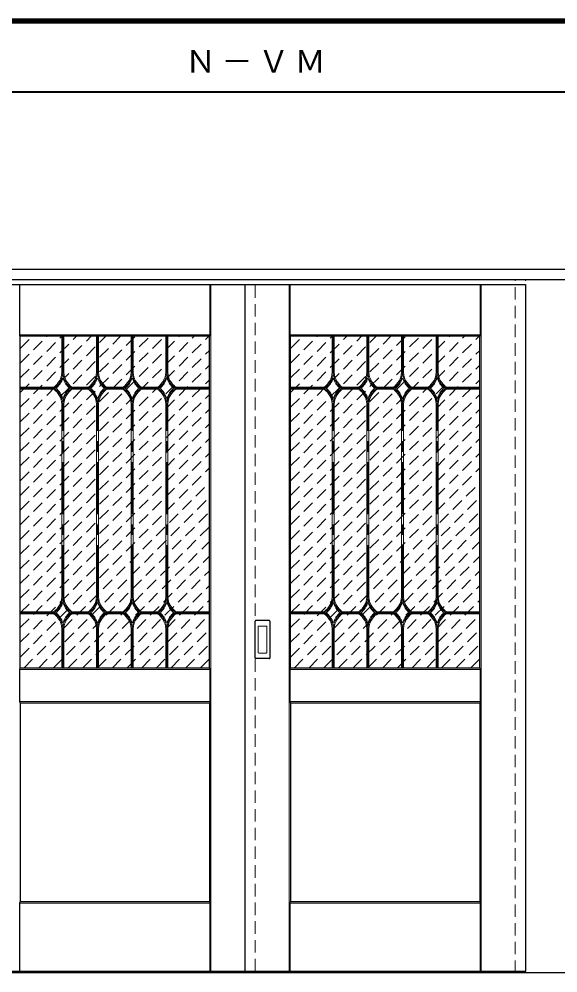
# Model space of a CAD drawing. Units: millimetres, scale not verified. Extents: x -6000 to 5700, y -4307 to 4260.
# Drawn here: x -3376 to -1822, y 1421 to 4175 of the extents above; entities that cross this region are included whole.
import ezdxf

# ---------------------------------------------------------------- set-up
doc = ezdxf.new("R2010")
doc.units = ezdxf.units.MM
doc.header["$LTSCALE"] = 30
doc.linetypes.add('CHAIN1', pattern=[8, 5, -1, 1, -1])
doc.linetypes.add('DASHED1', pattern=[1.8, 1.2, -0.6])
for name, color, linetype, lineweight in [('0-2_扉', 3, 'Continuous', 25), ('0-3_仕上げ', 4, 'Continuous', 9), ('0-4_枠', 3, 'Continuous', 25), ('0-6_引手', 3, 'Continuous', 25), ('0-C_ハッチ', 4, 'DASHED1', 9), ('F-1_枠', 6, 'Continuous', 40)]:
    doc.layers.add(name, color=color, linetype=linetype, lineweight=lineweight)
doc.layers.add('0-A_文字', color=7, linetype='Continuous')
doc.styles.add('ＭＳ ゴシック', font='')
doc.styles.get('ＭＳ ゴシック').set_extended_font_data('MS Gothic')

msp = doc.modelspace()

# ---------------------------------------------------------------- linework, layer by layer
at = {"layer": '0-2_扉'}
for p, q in [((-4282, 3409), (-1915, 3409)), ((-2725, 3409), (-2725, 1426)), ((-1915, 3409), (-1915, 1426)), ((-4282, 1426), (-1915, 1426))]:
    msp.add_line(p, q, dxfattribs=at)
at = {"layer": '0-2_扉', "color": 4, "linetype": 'DASHED1', "lineweight": 9}
msp.add_line((-2695, 1426), (-2695, 3409), dxfattribs=at)
at = {"layer": '0-3_仕上げ', "color": 7, "lineweight": 18}
for p, q in [((-3375.5, 3261.5), (-3375.5, 3409)), ((-3374, 3263), (-3374, 3409)), ((-2826, 3263), (-2826, 3409)), ((-2824.5, 3261.5), (-2824.5, 3409)), ((-2823, 1426), (-2823, 3409)), ((-2597, 1426), (-2597, 3409)), ((-2595.5, 3261.5), (-2595.5, 3409)), ((-2594, 3263), (-2594, 3409)), ((-2046, 3263), (-2046, 3409)), ((-2044.5, 3261.5), (-2044.5, 3409)), ((-2043, 1426), (-2043, 3409)), ((-3374, 3263), (-3375.5, 3261.5)), ((-3373, 3259), (-3375.5, 3261.5)), ((-2826, 3263), (-3374, 3263)), ((-2594, 3263), (-2595.5, 3261.5)), ((-2593, 3259), (-2595.5, 3261.5)), ((-2046, 3263), (-2594, 3263)), ((-3375.5, 2203.5), (-3375.5, 2298.5)), ((-3374, 2205), (-3374, 2297)), ((-2826, 2297), (-3374, 2297)), ((-2827, 2301), (-2824.5, 2298.5)), ((-2826, 2297), (-2824.5, 2298.5)), ((-2826, 2205), (-2826, 2297)), ((-2824.5, 2203.5), (-2824.5, 2298.5)), ((-2595.5, 2203.5), (-2595.5, 2298.5)), ((-2594, 2205), (-2594, 2297)), ((-2046, 2297), (-2594, 2297)), ((-2047, 2301), (-2044.5, 2298.5)), ((-2046, 2297), (-2044.5, 2298.5)), ((-2046, 2205), (-2046, 2297)), ((-2044.5, 2203.5), (-2044.5, 2298.5)), ((-3374, 2205), (-3375.5, 2203.5)), ((-3373, 2201), (-3375.5, 2203.5)), ((-3374, 2205), (-2826, 2205)), ((-2594, 2205), (-2595.5, 2203.5)), ((-2593, 2201), (-2595.5, 2203.5)), ((-2594, 2205), (-2046, 2205)), ((-2827, 1626), (-2824.5, 1623.5)), ((-2047, 1626), (-2044.5, 1623.5)), ((-3375.5, 1426), (-3375.5, 1623.5)), ((-3374, 1426), (-3374, 1622)), ((-2826, 1622), (-3374, 1622)), ((-2826, 1622), (-2824.5, 1623.5)), ((-2826, 1426), (-2826, 1622)), ((-2824.5, 1426), (-2824.5, 1623.5)), ((-2595.5, 1426), (-2595.5, 1623.5)), ((-2594, 1426), (-2594, 1622)), ((-2046, 1622), (-2594, 1622)), ((-2046, 1622), (-2044.5, 1623.5)), ((-2046, 1426), (-2046, 1622)), ((-2044.5, 1426), (-2044.5, 1623.5))]:
    msp.add_line(p, q, dxfattribs=at)
at = {"layer": '0-3_仕上げ', "color": 3, "lineweight": 25}
for p, q in [((-3373, 2301), (-3373, 3259)), ((-2827, 3259), (-3373, 3259)), ((-2827, 2301), (-2827, 3259)), ((-2593, 2301), (-2593, 3259)), ((-2047, 3259), (-2593, 3259)), ((-2047, 2301), (-2047, 3259)), ((-2827, 2301), (-3373, 2301)), ((-2047, 2301), (-2593, 2301)), ((-3373, 2201), (-3373, 1626)), ((-2593, 2201), (-2593, 1626)), ((-2827, 1626), (-3373, 1626)), ((-2047, 1626), (-2593, 1626))]:
    msp.add_line(p, q, dxfattribs=at)
at = {"layer": '0-3_仕上げ'}
for p, q in [((-3253, 3154.19), (-3253, 3259)), ((-3247, 3154), (-3247, 3259)), ((-3153, 3154.1), (-3153, 3259)), ((-3147, 3154.1), (-3147, 3259)), ((-3053, 3154.1), (-3053, 3259)), ((-3047, 3154.1), (-3047, 3259)), ((-2953, 3154.1), (-2953, 3259)), ((-2947, 3154.1), (-2947, 3259)), ((-2473, 3154.19), (-2473, 3259)), ((-2467, 3154), (-2467, 3259)), ((-2373, 3154.1), (-2373, 3259)), ((-2367, 3154.1), (-2367, 3259)), ((-2273, 3154.1), (-2273, 3259)), ((-2267, 3154.1), (-2267, 3259)), ((-2173, 3154.1), (-2173, 3259)), ((-2167, 3154.1), (-2167, 3259)), ((-3373, 3112), (-3275.98, 3112)), ((-3373, 3106), (-3275.98, 3106)), ((-3224.03, 3112), (-3175.98, 3112)), ((-3224.03, 3106), (-3175.98, 3106)), ((-3124.03, 3112), (-3075.98, 3112)), ((-3124.03, 3106), (-3075.98, 3106)), ((-3024.03, 3112), (-2975.98, 3112)), ((-3024.03, 3106), (-2975.98, 3106)), ((-2924.03, 3112), (-2827, 3112)), ((-2924.03, 3106), (-2827, 3106)), ((-2593, 3112), (-2495.98, 3112)), ((-2593, 3106), (-2495.98, 3106)), ((-2444.03, 3112), (-2395.98, 3112)), ((-2444.03, 3106), (-2395.98, 3106)), ((-2344.03, 3112), (-2295.98, 3112)), ((-2344.03, 3106), (-2295.98, 3106)), ((-2244.03, 3112), (-2195.98, 3112)), ((-2244.03, 3106), (-2195.98, 3106)), ((-2144.03, 3112), (-2047, 3112)), ((-2144.03, 3106), (-2047, 3106)), ((-3253, 2506.1), (-3253, 3063.9)), ((-3247, 2506.1), (-3247, 3063.9)), ((-3153, 2506.1), (-3153, 3063.9)), ((-3147, 2506.1), (-3147, 3063.9)), ((-3053, 2506.1), (-3053, 3063.9)), ((-3047, 2506.1), (-3047, 3063.9)), ((-2953, 2506.1), (-2953, 3063.9)), ((-2947, 2506.1), (-2947, 3063.9)), ((-2473, 2506.1), (-2473, 3063.9)), ((-2467, 2506.1), (-2467, 3063.9)), ((-2373, 2506.1), (-2373, 3063.9)), ((-2367, 2506.1), (-2367, 3063.9)), ((-2273, 2506.1), (-2273, 3063.9)), ((-2267, 2506.1), (-2267, 3063.9)), ((-2173, 2506.1), (-2173, 3063.9)), ((-2167, 2506.1), (-2167, 3063.9)), ((-3373, 2464), (-3275.98, 2464)), ((-3373, 2458), (-3275.98, 2458)), ((-3224.03, 2464), (-3175.98, 2464)), ((-3224.03, 2458), (-3175.98, 2458)), ((-3124.03, 2464), (-3075.98, 2464)), ((-3124.03, 2458), (-3075.98, 2458)), ((-3024.03, 2464), (-2975.98, 2464)), ((-3024.03, 2458), (-2975.98, 2458)), ((-2924.03, 2464), (-2827, 2464)), ((-2924.03, 2458), (-2827, 2458)), ((-2593, 2464), (-2495.98, 2464)), ((-2593, 2458), (-2495.98, 2458)), ((-2444.03, 2464), (-2395.98, 2464)), ((-2444.03, 2458), (-2395.98, 2458)), ((-2344.03, 2464), (-2295.98, 2464)), ((-2344.03, 2458), (-2295.98, 2458)), ((-2244.03, 2464), (-2195.98, 2464)), ((-2244.03, 2458), (-2195.98, 2458)), ((-2144.03, 2464), (-2047, 2464)), ((-2144.03, 2458), (-2047, 2458)), ((-3253, 2301), (-3253, 2415.9)), ((-3247, 2301), (-3247, 2415.9)), ((-3153, 2301), (-3153, 2415.9)), ((-3147, 2301), (-3147, 2415.9)), ((-3053, 2301), (-3053, 2415.9)), ((-3047, 2301), (-3047, 2415.9)), ((-2953, 2301), (-2953, 2415.9)), ((-2947, 2301), (-2947, 2415.9)), ((-2473, 2301), (-2473, 2415.9)), ((-2467, 2301), (-2467, 2415.9)), ((-2373, 2301), (-2373, 2415.9)), ((-2367, 2301), (-2367, 2415.9)), ((-2273, 2301), (-2273, 2415.9)), ((-2267, 2301), (-2267, 2415.9)), ((-2173, 2301), (-2173, 2415.9)), ((-2167, 2301), (-2167, 2415.9))]:
    msp.add_line(p, q, dxfattribs=at)
at = {"layer": '0-3_仕上げ', "linetype": 'CHAIN1'}
for p, q in [((-3250, 3154), (-3250, 3259)), ((-3150, 3154), (-3150, 3259)), ((-3050, 3154), (-3050, 3259)), ((-2950, 3154), (-2950, 3259)), ((-2470, 3154), (-2470, 3259)), ((-2370, 3154), (-2370, 3259)), ((-2270, 3154), (-2270, 3259)), ((-2170, 3154), (-2170, 3259)), ((-3373, 3109), (-3275, 3109)), ((-3225, 3109), (-3175, 3109)), ((-3125, 3109), (-3075, 3109)), ((-3025, 3109), (-2975, 3109)), ((-2925, 3109), (-2827, 3109)), ((-2593, 3109), (-2495, 3109)), ((-2445, 3109), (-2395, 3109)), ((-2345, 3109), (-2295, 3109)), ((-2245, 3109), (-2195, 3109)), ((-2145, 3109), (-2047, 3109)), ((-3250, 2506), (-3250, 3064)), ((-3150, 2506), (-3150, 3064)), ((-3050, 2506), (-3050, 3064)), ((-2950, 2506), (-2950, 3064)), ((-2470, 2506), (-2470, 3064)), ((-2370, 2506), (-2370, 3064)), ((-2270, 2506), (-2270, 3064)), ((-2170, 2506), (-2170, 3064)), ((-3373, 2461), (-3275, 2461)), ((-3225, 2461), (-3175, 2461)), ((-3125, 2461), (-3075, 2461)), ((-3025, 2461), (-2975, 2461)), ((-2925, 2461), (-2827, 2461)), ((-2593, 2461), (-2495, 2461)), ((-2445, 2461), (-2395, 2461)), ((-2345, 2461), (-2295, 2461)), ((-2245, 2461), (-2195, 2461)), ((-2145, 2461), (-2047, 2461)), ((-3250, 2301), (-3250, 2416)), ((-3150, 2301), (-3150, 2416)), ((-3050, 2301), (-3050, 2416)), ((-2950, 2301), (-2950, 2416)), ((-2470, 2301), (-2470, 2416)), ((-2370, 2301), (-2370, 2416)), ((-2270, 2301), (-2270, 2416)), ((-2170, 2301), (-2170, 2416))]:
    msp.add_line(p, q, dxfattribs=at)
at = {"layer": '0-3_仕上げ', "color": 7, "lineweight": 18}
for points in [[(-2826, 3263), (-2824.5, 3261.5), (-2827, 3259)], [(-2046, 3263), (-2044.5, 3261.5), (-2047, 3259)], [(-3374, 2297), (-3375.5, 2298.5), (-3373, 2301)], [(-2594, 2297), (-2595.5, 2298.5), (-2593, 2301)], [(-2826, 2205), (-2824.5, 2203.5), (-2827, 2201)], [(-2046, 2205), (-2044.5, 2203.5), (-2047, 2201)], [(-3374, 1622), (-3375.5, 1623.5), (-3373, 1626)], [(-2594, 1622), (-2595.5, 1623.5), (-2593, 1626)]]:
    msp.add_lwpolyline(points, dxfattribs=at)
at = {"layer": '0-3_仕上げ', "color": 3, "lineweight": 25}
for points in [[(-3373, 2201), (-2827, 2201), (-2827, 1626)], [(-2593, 2201), (-2047, 2201), (-2047, 1626)]]:
    msp.add_lwpolyline(points, dxfattribs=at)
at = {"layer": '0-3_仕上げ'}
for centre, radius, start, end in [((-3309.88, 3157.82), 57, 306.49767, 356.34853), ((-3190.12, 3157.82), 57, 183.65147, 233.50233), ((-3209.88, 3157.82), 57, 306.49767, 356.25364), ((-3090.12, 3157.82), 57, 183.65147, 233.50233), ((-3109.88, 3157.82), 57, 306.49767, 356.25364), ((-2990.12, 3157.82), 57, 183.65147, 233.50233), ((-3009.88, 3157.82), 57, 306.49767, 356.25364), ((-2890.12, 3157.82), 57, 183.65147, 233.50233), ((-2529.88, 3157.82), 57, 306.49767, 356.34853), ((-2410.12, 3157.82), 57, 183.65147, 233.50233), ((-2429.88, 3157.82), 57, 306.49767, 356.25364), ((-2310.12, 3157.82), 57, 183.65147, 233.50233), ((-2329.88, 3157.82), 57, 306.49767, 356.25364), ((-2210.12, 3157.82), 57, 183.65147, 233.50233), ((-2229.88, 3157.82), 57, 306.49767, 356.25364), ((-2110.12, 3157.82), 57, 183.65147, 233.50233), ((-3309.88, 3157.82), 63, 309.20041, 341.88743), ((-3190.12, 3157.82), 63, 198.11257, 230.79959), ((-3209.88, 3157.82), 63, 309.20041, 341.88743), ((-3090.12, 3157.82), 63, 198.11257, 230.79959), ((-3109.88, 3157.82), 63, 309.20041, 341.88743), ((-2990.12, 3157.82), 63, 198.11257, 230.79959), ((-3009.88, 3157.82), 63, 309.20041, 341.88743), ((-2890.12, 3157.82), 63, 198.11257, 230.79959), ((-2529.88, 3157.82), 63, 309.20041, 341.88743), ((-2410.12, 3157.82), 63, 198.11257, 230.79959), ((-2429.88, 3157.82), 63, 309.20041, 341.88743), ((-2310.12, 3157.82), 63, 198.11257, 230.79959), ((-2329.88, 3157.82), 63, 309.20041, 341.88743), ((-2210.12, 3157.82), 63, 198.11257, 230.79959), ((-2229.88, 3157.82), 63, 309.20041, 341.88743), ((-2110.12, 3157.82), 63, 198.11257, 230.79959), ((-3309.88, 3060.18), 57, 3.74636, 53.50233), ((-3309.88, 3060.18), 63, 18.11257, 50.79959), ((-3190.12, 3060.18), 63, 129.20041, 161.88743), ((-3190.12, 3060.18), 57, 126.49767, 176.25364), ((-3209.88, 3060.18), 57, 3.74636, 53.50233), ((-3209.88, 3060.18), 63, 18.11257, 50.79959), ((-3090.12, 3060.18), 63, 129.20041, 161.88743), ((-3090.12, 3060.18), 57, 126.49767, 176.25364), ((-3109.88, 3060.18), 57, 3.74636, 53.50233), ((-3109.88, 3060.18), 63, 18.11257, 50.79959), ((-2990.12, 3060.18), 63, 129.20041, 161.88743), ((-2990.12, 3060.18), 57, 126.49767, 176.25364), ((-3009.88, 3060.18), 57, 3.74636, 53.50233), ((-3009.88, 3060.18), 63, 18.11257, 50.79959), ((-2890.12, 3060.18), 63, 129.20041, 161.88743), ((-2890.12, 3060.18), 57, 126.49767, 176.25364), ((-2529.88, 3060.18), 57, 3.74636, 53.50233), ((-2529.88, 3060.18), 63, 18.11257, 50.79959), ((-2410.12, 3060.18), 63, 129.20041, 161.88743), ((-2410.12, 3060.18), 57, 126.49767, 176.25364), ((-2429.88, 3060.18), 57, 3.74636, 53.50233), ((-2429.88, 3060.18), 63, 18.11257, 50.79959), ((-2310.12, 3060.18), 63, 129.20041, 161.88743), ((-2310.12, 3060.18), 57, 126.49767, 176.25364), ((-2329.88, 3060.18), 57, 3.74636, 53.50233), ((-2329.88, 3060.18), 63, 18.11257, 50.79959), ((-2210.12, 3060.18), 63, 129.20041, 161.88743), ((-2210.12, 3060.18), 57, 126.49767, 176.25364), ((-2229.88, 3060.18), 57, 3.74636, 53.50233), ((-2229.88, 3060.18), 63, 18.11257, 50.79959), ((-2110.12, 3060.18), 63, 129.20041, 161.88743), ((-2110.12, 3060.18), 57, 126.49767, 176.25364), ((-3309.88, 2509.82), 57, 306.49767, 356.25364), ((-3309.88, 2509.82), 63, 309.20041, 341.88743), ((-3190.12, 2509.82), 63, 198.11257, 230.79959), ((-3190.12, 2509.82), 57, 183.74636, 233.50233), ((-3209.88, 2509.82), 57, 306.49767, 356.25364), ((-3209.88, 2509.82), 63, 309.20041, 341.88743), ((-3090.12, 2509.82), 63, 198.11257, 230.79959), ((-3090.12, 2509.82), 57, 183.74636, 233.50233), ((-3109.88, 2509.82), 57, 306.49767, 356.25364), ((-3109.88, 2509.82), 63, 309.20041, 341.88743), ((-2990.12, 2509.82), 63, 198.11257, 230.79959), ((-2990.12, 2509.82), 57, 183.74636, 233.50233), ((-3009.88, 2509.82), 57, 306.49767, 356.25364), ((-3009.88, 2509.82), 63, 309.20041, 341.88743), ((-2890.12, 2509.82), 63, 198.11257, 230.79959), ((-2890.12, 2509.82), 57, 183.74636, 233.50233), ((-2529.88, 2509.82), 57, 306.49767, 356.25364), ((-2529.88, 2509.82), 63, 309.20041, 341.88743), ((-2410.12, 2509.82), 63, 198.11257, 230.79959), ((-2410.12, 2509.82), 57, 183.74636, 233.50233), ((-2429.88, 2509.82), 57, 306.49767, 356.25364), ((-2429.88, 2509.82), 63, 309.20041, 341.88743), ((-2310.12, 2509.82), 63, 198.11257, 230.79959), ((-2310.12, 2509.82), 57, 183.74636, 233.50233), ((-2329.88, 2509.82), 57, 306.49767, 356.25364), ((-2329.88, 2509.82), 63, 309.20041, 341.88743), ((-2210.12, 2509.82), 63, 198.11257, 230.79959), ((-2210.12, 2509.82), 57, 183.74636, 233.50233), ((-2229.88, 2509.82), 57, 306.49767, 356.25364), ((-2229.88, 2509.82), 63, 309.20041, 341.88743), ((-2110.12, 2509.82), 63, 198.11257, 230.79959), ((-2110.12, 2509.82), 57, 183.74636, 233.50233), ((-3309.88, 2412.18), 57, 3.74636, 53.50233), ((-3309.88, 2412.18), 63, 18.11257, 50.79959), ((-3190.12, 2412.18), 63, 129.20041, 161.88743), ((-3190.12, 2412.18), 57, 126.49767, 176.25364), ((-3209.88, 2412.18), 57, 3.74636, 53.50233), ((-3209.88, 2412.18), 63, 18.11257, 50.79959), ((-3090.12, 2412.18), 63, 129.20041, 161.88743), ((-3090.12, 2412.18), 57, 126.49767, 176.25364), ((-3109.88, 2412.18), 57, 3.74636, 53.50233), ((-3109.88, 2412.18), 63, 18.11257, 50.79959), ((-2990.12, 2412.18), 63, 129.20041, 161.88743), ((-2990.12, 2412.18), 57, 126.49767, 176.25364), ((-3009.88, 2412.18), 57, 3.74636, 53.50233), ((-3009.88, 2412.18), 63, 18.11257, 50.79959), ((-2890.12, 2412.18), 63, 129.20041, 161.88743), ((-2890.12, 2412.18), 57, 126.49767, 176.25364), ((-2529.88, 2412.18), 57, 3.74636, 53.50233), ((-2529.88, 2412.18), 63, 18.11257, 50.79959), ((-2410.12, 2412.18), 63, 129.20041, 161.88743), ((-2410.12, 2412.18), 57, 126.49767, 176.25364), ((-2429.88, 2412.18), 57, 3.74636, 53.50233), ((-2429.88, 2412.18), 63, 18.11257, 50.79959), ((-2310.12, 2412.18), 63, 129.20041, 161.88743), ((-2310.12, 2412.18), 57, 126.49767, 176.25364), ((-2329.88, 2412.18), 57, 3.74636, 53.50233), ((-2329.88, 2412.18), 63, 18.11257, 50.79959), ((-2210.12, 2412.18), 63, 129.20041, 161.88743), ((-2210.12, 2412.18), 57, 126.49767, 176.25364), ((-2229.88, 2412.18), 57, 3.74636, 53.50233), ((-2229.88, 2412.18), 63, 18.11257, 50.79959), ((-2110.12, 2412.18), 63, 129.20041, 161.88743), ((-2110.12, 2412.18), 57, 126.49767, 176.25364)]:
    msp.add_arc(centre, radius, start, end, dxfattribs=at)
at = {"layer": '0-3_仕上げ', "linetype": 'CHAIN1'}
for centre, start, end in [((-3309.88, 3157.82), 305.54226, 356.34853), ((-3190.12, 3157.82), 183.65147, 234.45774), ((-3209.88, 3157.82), 305.54226, 356.34853), ((-3090.12, 3157.82), 183.65147, 234.45774), ((-3109.88, 3157.82), 305.54226, 356.34853), ((-2990.12, 3157.82), 183.65147, 234.45774), ((-3009.88, 3157.82), 305.54226, 356.34853), ((-2890.12, 3157.82), 183.65147, 234.45774), ((-2529.88, 3157.82), 305.54226, 356.34853), ((-2410.12, 3157.82), 183.65147, 234.45774), ((-2429.88, 3157.82), 305.54226, 356.34853), ((-2310.12, 3157.82), 183.65147, 234.45774), ((-2329.88, 3157.82), 305.54226, 356.34853), ((-2210.12, 3157.82), 183.65147, 234.45774), ((-2229.88, 3157.82), 305.54226, 356.34853), ((-2110.12, 3157.82), 183.65147, 234.45774), ((-3309.88, 3060.18), 3.65147, 54.45774), ((-3190.12, 3060.18), 125.54226, 176.34853), ((-3209.88, 3060.18), 3.65147, 54.45774), ((-3090.12, 3060.18), 125.54226, 176.34853), ((-3109.88, 3060.18), 3.65147, 54.45774), ((-2990.12, 3060.18), 125.54226, 176.34853), ((-3009.88, 3060.18), 3.65147, 54.45774), ((-2890.12, 3060.18), 125.54226, 176.34853), ((-2529.88, 3060.18), 3.65147, 54.45774), ((-2410.12, 3060.18), 125.54226, 176.34853), ((-2429.88, 3060.18), 3.65147, 54.45774), ((-2310.12, 3060.18), 125.54226, 176.34853), ((-2329.88, 3060.18), 3.65147, 54.45774), ((-2210.12, 3060.18), 125.54226, 176.34853), ((-2229.88, 3060.18), 3.65147, 54.45774), ((-2110.12, 3060.18), 125.54226, 176.34853), ((-3309.88, 2509.82), 305.54226, 356.34853), ((-3190.12, 2509.82), 183.65147, 234.45774), ((-3209.88, 2509.82), 305.54226, 356.34853), ((-3090.12, 2509.82), 183.65147, 234.45774), ((-3109.88, 2509.82), 305.54226, 356.34853), ((-2990.12, 2509.82), 183.65147, 234.45774), ((-3009.88, 2509.82), 305.54226, 356.34853), ((-2890.12, 2509.82), 183.65147, 234.45774), ((-2529.88, 2509.82), 305.54226, 356.34853), ((-2410.12, 2509.82), 183.65147, 234.45774), ((-2429.88, 2509.82), 305.54226, 356.34853), ((-2310.12, 2509.82), 183.65147, 234.45774), ((-2329.88, 2509.82), 305.54226, 356.34853), ((-2210.12, 2509.82), 183.65147, 234.45774), ((-2229.88, 2509.82), 305.54226, 356.34853), ((-2110.12, 2509.82), 183.65147, 234.45774), ((-3309.88, 2412.18), 3.65147, 54.45774), ((-3190.12, 2412.18), 125.54226, 176.34853), ((-3209.88, 2412.18), 3.65147, 54.45774), ((-3090.12, 2412.18), 125.54226, 176.34853), ((-3109.88, 2412.18), 3.65147, 54.45774), ((-2990.12, 2412.18), 125.54226, 176.34853), ((-3009.88, 2412.18), 3.65147, 54.45774), ((-2890.12, 2412.18), 125.54226, 176.34853), ((-2529.88, 2412.18), 3.65147, 54.45774), ((-2410.12, 2412.18), 125.54226, 176.34853), ((-2429.88, 2412.18), 3.65147, 54.45774), ((-2310.12, 2412.18), 125.54226, 176.34853), ((-2329.88, 2412.18), 3.65147, 54.45774), ((-2210.12, 2412.18), 125.54226, 176.34853), ((-2229.88, 2412.18), 3.65147, 54.45774), ((-2110.12, 2412.18), 125.54226, 176.34853)]:
    msp.add_arc(centre, 60, start, end, dxfattribs=at)
at = {"layer": '0-4_枠'}
for p, q in [((-4312, 3453), (-1105, 3453)), ((-4282, 3423), (-1135, 3423)), ((-1135, 1421), (-4282, 1421))]:
    msp.add_line(p, q, dxfattribs=at)
at = {"layer": '0-4_枠', "color": 4, "linetype": 'DASHED1', "lineweight": 9}
for p, q in [((-1945, 1421), (-1945, 3423)), ((-1915, 1421), (-1915, 3423))]:
    msp.add_line(p, q, dxfattribs=at)
at = {"layer": '0-6_引手'}
for p, q in [((-2695, 2330), (-2695, 2437)), ((-2654.5, 2438.5), (-2693.5, 2438.5)), ((-2653, 2437), (-2653, 2330)), ((-2654.5, 2328.5), (-2693.5, 2328.5))]:
    msp.add_line(p, q, dxfattribs=at)
at = {"layer": '0-6_引手', "color": 7, "lineweight": 18}
for p, q in [((-2686.5, 2346), (-2686.5, 2421)), ((-2663, 2422.5), (-2685, 2422.5)), ((-2661.5, 2421), (-2661.5, 2346)), ((-2663, 2344.5), (-2685, 2344.5))]:
    msp.add_line(p, q, dxfattribs=at)
at = {"layer": '0-6_引手'}
for centre, start, end in [((-2693.5, 2437), 90, 180), ((-2654.5, 2437), 0, 90), ((-2693.5, 2330), 180, 270), ((-2654.5, 2330), 270, 0)]:
    msp.add_arc(centre, 1.5, start, end, dxfattribs=at)
at = {"layer": '0-6_引手', "color": 7, "lineweight": 18}
for centre, start, end in [((-2685, 2421), 90, 180), ((-2663, 2421), 0, 90), ((-2685, 2346), 180, 270), ((-2663, 2346), 270, 0)]:
    msp.add_arc(centre, 1.5, start, end, dxfattribs=at)
at = {"layer": '0-C_ハッチ'}
for p, q in [((-3373, 3224.06), (-3338.06, 3259)), ((-3373, 3139.21), (-3253.21, 3259)), ((-3373, 3181.63), (-3295.63, 3259)), ((-3373, 2757.37), (-2871.37, 3259)), ((-3373, 2799.79), (-2913.8, 3259)), ((-3373, 2842.22), (-2956.22, 3259)), ((-3373, 2884.65), (-2998.65, 3259)), ((-3373, 2927.07), (-3041.07, 3259)), ((-3373, 2969.5), (-3083.5, 3259)), ((-3373, 3011.93), (-3125.93, 3259)), ((-3373, 3054.35), (-3168.35, 3259)), ((-3373, 3096.78), (-3210.78, 3259)), ((-3373, 2714.94), (-2828.94, 3259)), ((-2593, 3224.06), (-2558.06, 3259)), ((-2593, 3139.21), (-2473.21, 3259)), ((-2593, 3181.63), (-2515.63, 3259)), ((-2593, 2757.37), (-2091.37, 3259)), ((-2593, 2799.79), (-2133.8, 3259)), ((-2593, 2842.22), (-2176.22, 3259)), ((-2593, 2884.65), (-2218.65, 3259)), ((-2593, 2927.07), (-2261.07, 3259)), ((-2593, 2969.5), (-2303.5, 3259)), ((-2593, 3011.93), (-2345.93, 3259)), ((-2593, 3054.35), (-2388.35, 3259)), ((-2593, 3096.78), (-2430.78, 3259)), ((-2593, 2714.94), (-2048.94, 3259)), ((-3373, 2672.52), (-2827, 3218.52)), ((-2593, 2672.52), (-2047, 3218.52)), ((-3373, 2630.09), (-2827, 3176.09)), ((-2593, 2630.09), (-2047, 3176.09)), ((-3373, 2587.66), (-2827, 3133.66)), ((-2593, 2587.66), (-2047, 3133.66)), ((-3373, 2545.24), (-2827, 3091.24)), ((-2593, 2545.24), (-2047, 3091.24)), ((-3373, 2502.81), (-2827, 3048.81)), ((-2593, 2502.81), (-2047, 3048.81)), ((-3373, 2460.38), (-2827, 3006.38)), ((-2593, 2460.38), (-2047, 3006.38)), ((-3373, 2417.96), (-2827, 2963.96)), ((-2593, 2417.96), (-2047, 2963.96)), ((-3373, 2375.53), (-2827, 2921.53)), ((-2593, 2375.53), (-2047, 2921.53)), ((-3373, 2333.1), (-2827, 2879.1)), ((-2593, 2333.1), (-2047, 2879.1)), ((-3362.68, 2301), (-2827, 2836.68)), ((-2582.68, 2301), (-2047, 2836.68)), ((-3320.25, 2301), (-2827, 2794.25)), ((-2540.25, 2301), (-2047, 2794.25)), ((-3277.83, 2301), (-2827, 2751.83)), ((-2497.83, 2301), (-2047, 2751.83)), ((-3235.4, 2301), (-2827, 2709.4)), ((-2455.4, 2301), (-2047, 2709.4)), ((-3192.97, 2301), (-2827, 2666.97)), ((-2412.97, 2301), (-2047, 2666.97)), ((-3150.55, 2301), (-2827, 2624.55)), ((-2370.55, 2301), (-2047, 2624.55)), ((-3108.12, 2301), (-2827, 2582.12)), ((-2328.12, 2301), (-2047, 2582.12)), ((-3065.69, 2301), (-2827, 2539.69)), ((-2285.69, 2301), (-2047, 2539.69)), ((-3023.27, 2301), (-2827, 2497.27)), ((-2243.27, 2301), (-2047, 2497.27)), ((-2980.84, 2301), (-2827, 2454.84)), ((-2200.84, 2301), (-2047, 2454.84)), ((-2938.41, 2301), (-2827, 2412.41)), ((-2158.41, 2301), (-2047, 2412.41)), ((-2895.99, 2301), (-2827, 2369.99)), ((-2115.99, 2301), (-2047, 2369.99)), ((-2853.56, 2301), (-2827, 2327.56)), ((-2073.56, 2301), (-2047, 2327.56))]:
    msp.add_line(p, q, dxfattribs=at)
at = {"layer": 'F-1_枠'}
for p, q in [((-6000, 4175), (5700, 4175)), ((-6000, 4170), (5700, 4170)), ((-6000, 4165), (5700, 4165)), ((-6000, 3965), (5700, 3965))]:
    msp.add_line(p, q, dxfattribs=at)

# ---------------------------------------------------------------- texts
at = {"layer": '0-A_文字', "insert": (-2897.5, 4020), "char_height": 65.98, "attachment_point": 7, "style": 'ＭＳ ゴシック'}
msp.add_mtext('\\T1.17;Ｎ－ＶＭ', dxfattribs=at)

doc.saveas('drawing.dxf')
